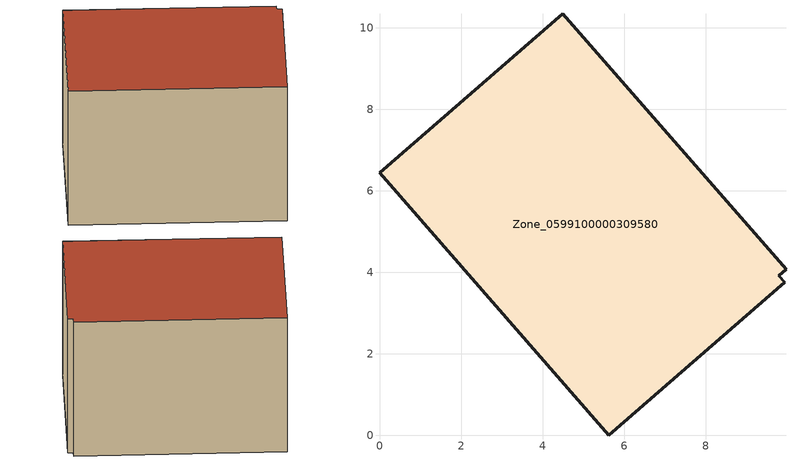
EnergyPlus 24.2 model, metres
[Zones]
Zone_0599100000309580
 floor ground (C_G): 0,6.44 4.49,10.35 9.97,4.08 9.8,3.92 9.94,3.75 5.62,0 z0
 wall outside (C_F): 4.49,10.35 0,6.44 5.62,0 9.94,3.75 9.8,3.92 9.97,4.08 4.49,10.35 z0:6.14
 roof outside (C_R): 9.94,3.75 9.8,3.92 9.97,4.08 4.49,10.35 0,6.44 5.62,0 z6.14
[BUILDING]
Pand.0599100000309580: North Axis=0; Terrain=City; Loads Convergence Tolerance Value=0.04; Temperature Convergence Tolerance Value=0.4; Solar Distribution=FullExterior; Maximum Number of Warmup Days=25; Minimum Number of Warmup Days=1
[Site:Location]
Rotterdam.The.Hague.AP_ZH_NLD Design_Conditions: Latitude=51.96; Longitude=4.45; Time Zone=1; Elevation=-4.5
[SITE:GROUNDTEMPERATURE:BUILDINGSURFACE]
18, 18, 18, 18, 18, 18, 18, 18, 18, 18, 18, 18
[MATERIAL] Thermal Absorptance=0.9; Solar Absorptance=0.7; Visible Absorptance=0.7
Name | Roughness | Thickness | Conductivity | Density | Specific Heat
G.TI.1946 | MediumSmooth | 0.15 | 1 | 540 | 1210
F.TI.1946 | Rough | 0.3 | 0.857143 | 1920 | 840
R.TI.1946 | MediumRough | 0.2 | 0.1 | 1500 | 1000
[CONSTRUCTION]
C_G: G.TI.1946
C_F: F.TI.1946
C_R: R.TI.1946
[ZONE]
Zone_0599100000309580: Type=1; Multiplier=1; Ceiling Height=Autocalculate; Volume=Autocalculate; Floor Area=autocalculate; Part of Total Floor Area=Yes
[ZONEINFILTRATION:DESIGNFLOWRATE]
Infil_Zone_0599100000309580: Zone or ZoneList or Space or SpaceList=Zone_0599100000309580; Schedule=AlwaysOn; Design Flow Rate Calculation Method=Flow/Area; Flow Rate per Floor Area=0.003; Constant Term Coefficient=1; Temperature Term Coefficient=0; Velocity Term Coefficient=0; Velocity Squared Term Coefficient=0
[HVACTEMPLATE:ZONE:IDEALLOADSAIRSYSTEM]
Zone_0599100000309580: Maximum Heating Supply Air Temperature=50; Minimum Cooling Supply Air Temperature=13; Maximum Heating Supply Air Humidity Ratio=0.0156; Minimum Cooling Supply Air Humidity Ratio=0.0077; Heating Limit=NoLimit; Cooling Limit=NoLimit; Dehumidification Control Type=ConstantSensibleHeatRatio; Cooling Sensible Heat Ratio=0.7; Dehumidification Setpoint=60; Humidification Control Type=None; Humidification Setpoint=30; Outdoor Air Method=None; Outdoor Air Flow Rate per Person=0.00944; Outdoor Air Flow Rate per Zone Floor Area=0; Outdoor Air Flow Rate per Zone=0; Demand Controlled Ventilation Type=None; Outdoor Air Economizer Type=NoEconomizer; Heat Recovery Type=None; Sensible Heat Recovery Effectiveness=0.7; Latent Heat Recovery Effectiveness=0.65
[ZONECONTROL:THERMOSTAT]
ThermostatControl_Zone_0599100000309580: Zone or ZoneList=Zone_0599100000309580; Control Type Schedule=DualSetpointControlType; Control 1=Thermostat_Zone_0599100000309580; Temperature Difference Between Cutout And Setpoint=0
[THERMOSTATSETPOINT:DUALSETPOINT]
Thermostat_Zone_0599100000309580: Heating Setpoint Temperature Schedule=HeatingSetpoint_Zone_0599100000309580; Cooling Setpoint Temperature Schedule=CoolingSetpoint_Zone_0599100000309580
[SCHEDULE:COMPACT]
HeatingSetpoint_Zone_0599100000309580: Through: 12/31, For: AllDays, Until: 24:00, 21
CoolingSetpoint_Zone_0599100000309580: Through: 12/31, For: AllDays, Until: 24:00, 24
DualSetpointControlType: Through: 12/31, For: AllDays, Until: 24:00, 4
AlwaysOn: Through: 12/31, For: AllDays, Until: 24:00, 1
